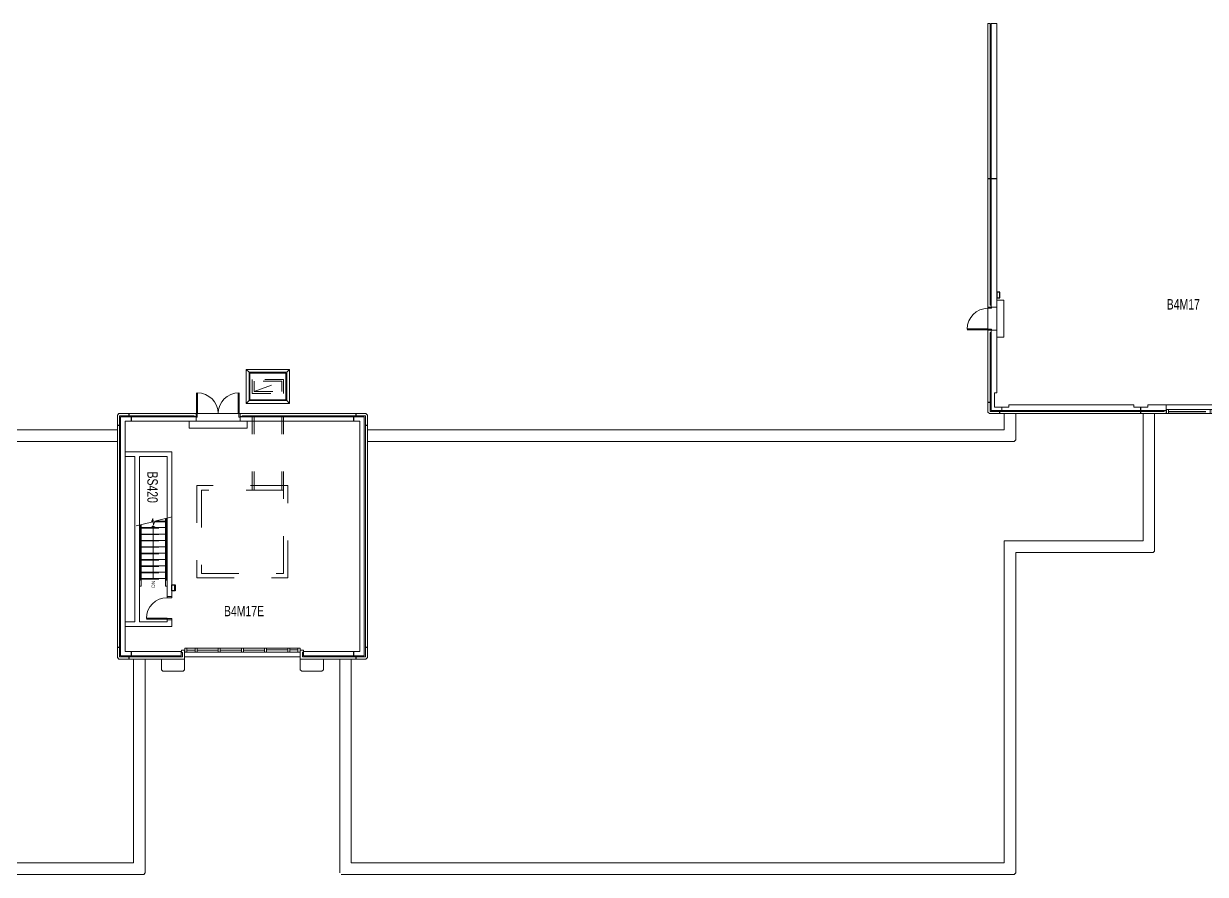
# Model space of a CAD drawing. Header units: inches. Extents: x 1097 to 10841, y 897 to 6841.
# Drawn here: x 6735 to 8776, y 897 to 2366 of the extents above; entities that cross this region are included whole.
import ezdxf
from ezdxf.enums import TextEntityAlignment as Align

# ---------------------------------------------------------------- set-up
doc = ezdxf.new("R2010")
doc.units = ezdxf.units.IN
doc.header["$MEASUREMENT"] = 0
for name, pattern in [('DGN2', [128.991752, 64.495876, -64.495876]), ('DGN4', [257.983504, 128.991752, -64.495876, 0, -64.495876]), ('DGN5', [96.743814, 32.247938, -64.495876])]:
    doc.linetypes.add(name, pattern=pattern)
doc.layers.get('0').update_dxf_attribs({"lineweight": 18})
for name, color, linetype, lineweight, true_color in [('Level 15', 7, 'Continuous', 18, 0xfefefe), ('Level 16', 7, 'Continuous', 18, 0xfefefe), ('Level 20', 7, 'Continuous', 18, 0xfefefe), ('Level 22', 7, 'Continuous', 18, 0xfefefe), ('Level 23', 7, 'Continuous', 18, 0xfefefe), ('Level 25', 7, 'Continuous', 18, 0xfefefe), ('Level 26', 7, 'Continuous', 18, 0xfefefe), ('Level 40', 7, 'Continuous', 18, 0xfefefe), ('Level 48', 7, 'Continuous', 18, 0xfefefe), ('Level 54', 7, 'Continuous', 18, 0xfefefe), ('Level 57', 7, 'Continuous', 18, 0xfefefe)]:
    doc.layers.add(name, color=color, linetype=linetype, lineweight=lineweight, true_color=true_color)
doc.styles.add('Styledgn000', font='dgn000.shx')
doc.styles.add('Styledgn001', font='dgn001.shx')

# ---------------------------------------------------------------- blocks, each defined once
blk = doc.blocks.new('WINLOU3')
at = {"layer": 'Level 15', "color": 30, "linetype": 'Continuous', "lineweight": 0, "true_color": 0xf26432}
blk.add_line((0, 0), (-80, 0), dxfattribs=at)
at = {"layer": 'Level 16', "color": 163, "linetype": 'Continuous', "lineweight": 0, "true_color": 0x5587b9}
for p, q in [((-76, -8.25025), (-4, -8.25025)), ((-76, -15.25025), (-4, -15.25025))]:
    blk.add_line(p, q, dxfattribs=at)
at = {"layer": 'Level 16', "color": 163, "linetype": 'DGN2', "lineweight": 30, "true_color": 0x5587b9}
blk.add_line((-76, -11.75025), (-4, -11.75025), dxfattribs=at)
at = {"layer": 'Level 16', "color": 163, "linetype": 'Continuous', "lineweight": 13, "true_color": 0x5587b9}
for points in [[(-76, -15.25025), (-76, -8.25025), (-79.5, -8.25025), (-79.5, -15.25025), (-76, -15.25025)], [(-0.5, -15.25025), (-0.5, -8.25025), (-4, -8.25025), (-4, -15.25025), (-0.5, -15.25025)]]:
    blk.add_lwpolyline(points, close=True, dxfattribs=at)
blk = doc.blocks.new('ASHNG3')
at = {"layer": 'Level 25', "color": 2, "linetype": 'Continuous', "lineweight": 40, "true_color": 0xffff00}
blk.add_line((-36, 0), (0, 0), dxfattribs=at)
at = {"layer": 'Level 25', "color": 2, "linetype": 'Continuous', "lineweight": 0, "true_color": 0xffff00}
blk.add_ellipse((0, 0), major_axis=(0, 36.000001), ratio=1, start_param=6.2831850163, end_param=7.8539812946, dxfattribs=at)
at = {"layer": 'Level 26', "color": 2, "linetype": 'Continuous', "lineweight": 13, "true_color": 0xffff00}
for points in [[(0, 38.000125), (0, 36), (6, 36), (6, 38.000125)], [(0, -1.999875), (0, 0.00025), (6, 0.00025), (6, -1.999875)]]:
    blk.add_lwpolyline(points, dxfattribs=at)
blk = doc.blocks.new('ASHNG4')
at = {"layer": 'Level 25', "color": 2, "linetype": 'Continuous', "lineweight": 40, "true_color": 0xffff00}
blk.add_line((-36, 0), (0, 0), dxfattribs=at)
at = {"layer": 'Level 25', "color": 2, "linetype": 'Continuous', "lineweight": 0, "true_color": 0xffff00}
blk.add_ellipse((0, 0), major_axis=(0, 36.000001), ratio=1, start_param=6.2831850163, end_param=7.8539812946, dxfattribs=at)
at = {"layer": 'Level 26', "color": 2, "linetype": 'Continuous', "lineweight": 13, "true_color": 0xffff00}
for points in [[(0, 38), (0, 36), (7.999875, 36), (7.999875, 38)], [(0, -1.999875), (0, 0.000125), (7.999875, 0.000125), (7.999875, -1.999875)]]:
    blk.add_lwpolyline(points, dxfattribs=at)
blk = doc.blocks.new('STRARR')
at = {"layer": 'Level 40', "color": 2, "linetype": 'Continuous', "lineweight": 30, "true_color": 0xffff00}
for q in [(-3.5355, -3.5355), (3.5355, -3.5355)]:
    blk.add_line((0, 0), q, dxfattribs=at)
blk = doc.blocks.new('ADBLE')
at = {"layer": 'Level 25', "color": 2, "linetype": 'Continuous', "lineweight": 40, "true_color": 0xffff00}
for p, q in [((0, 0), (0, 36)), ((72, 0), (72, 36))]:
    blk.add_line(p, q, dxfattribs=at)
at = {"layer": 'Level 25', "color": 2, "linetype": 'Continuous', "lineweight": 0, "true_color": 0xffff00}
for centre, major_axis, start_param, end_param in [((0, 0), (36, 0), 0, 1.570791), ((72, 0), (-36, 0), 4.712394, 6.283185)]:
    blk.add_ellipse(centre, major_axis=major_axis, ratio=1, start_param=start_param, end_param=end_param, dxfattribs=at)
at = {"layer": 'Level 26', "color": 2, "linetype": 'Continuous', "lineweight": 13, "true_color": 0xffff00}
for points in [[(-2, 0), (0, 0), (0, -6), (-2, -6)], [(74, 0), (72, 0), (72, -6), (74, -6)]]:
    blk.add_lwpolyline(points, dxfattribs=at)
blk = doc.blocks.new('FE')
at = {"layer": 'Level 54', "color": 30, "linetype": 'Continuous', "lineweight": 0, "true_color": 0xf26432}
blk.add_line((4.5, 5), (4.5, -5), dxfattribs=at)
at = {"layer": 'Level 54', "color": 30, "linetype": 'Continuous', "lineweight": 30, "true_color": 0xf26432}
blk.add_lwpolyline([(5.5, 5), (0, 5), (0, -5), (5.5, -5), (5.5, 5)], close=True, dxfattribs=at)
blk = doc.blocks.new('FEC')
at = {"layer": 'Level 54', "color": 30, "linetype": 'Continuous', "lineweight": 0, "true_color": 0xf26432}
blk.add_line((-1, -5), (-1, 5), dxfattribs=at)
at = {"layer": 'Level 54', "color": 30, "linetype": 'Continuous', "lineweight": 30, "true_color": 0xf26432}
blk.add_lwpolyline([(0, -5), (-5.5, -5), (-5.5, 5), (0, 5), (0, -5)], close=True, dxfattribs=at)

msp = doc.modelspace()

# ---------------------------------------------------------------- linework, layer by layer
at = {"layer": 'Level 15', "color": 30, "linetype": 'Continuous', "lineweight": 13, "true_color": 0xf26432}
for p, q in [((8400.54375, 2098.794), (8400.54375, 2366.294)), ((8400.54375, 2366.294), (8404.16875, 2366.294)), ((8404.16875, 2098.794), (8404.16875, 2366.294)), ((8406.16875, 2366.294), (8406.16875, 2098.794)), ((8415.79375, 2366.294), (8406.16875, 2366.294)), ((8415.79375, 2366.294), (8415.79375, 2098.794)), ((8404.16875, 2098.794), (8400.54375, 2098.794)), ((8400.54375, 1876.544), (8400.54375, 2098.294)), ((8400.54375, 2098.294), (8404.16875, 2098.294)), ((8404.16875, 1880.169125), (8404.16875, 2098.294)), ((8415.79375, 2098.794), (8406.16875, 2098.794)), ((8406.16875, 2098.294), (8406.16875, 1876.544)), ((8415.79375, 2098.294), (8406.16875, 2098.294)), ((8415.79375, 2098.294), (8415.79375, 1876.544)), ((8404.16875, 1880.169125), (8405.79375, 1880.169125)), ((8405.79375, 1880.169125), (8405.79375, 1876.544)), ((8400.54375, 1876.544), (8405.79375, 1876.544)), ((8406.16875, 1876.544), (8415.79375, 1876.544)), ((8400.54375, 1712.294), (8400.54375, 1836.544)), ((8400.54375, 1836.544), (8405.79375, 1836.544)), ((8404.16875, 1712.294), (8404.16875, 1832.919)), ((8404.16875, 1832.919), (8405.79375, 1832.919)), ((8405.79375, 1836.544), (8405.79375, 1832.919)), ((8406.16875, 1836.544), (8415.79375, 1836.544)), ((8406.16875, 1836.544), (8406.16875, 1728.544)), ((8415.79375, 1836.544), (8415.79375, 1728.544)), ((8406.16875, 1698.169), (8406.16875, 1728.544)), ((8411.79375, 1703.794), (8411.79375, 1728.544)), ((8415.79375, 1728.544), (8411.79375, 1728.544)), ((8404.16875, 1712.294), (8400.54375, 1712.294)), ((8404.16875, 1711.794), (8400.54375, 1711.794)), ((8400.54375, 1695.169), (8400.54375, 1711.794)), ((8403.16875, 1692.544), (8400.54375, 1695.169)), ((8404.16875, 1696.169), (8404.16875, 1711.794)), ((8420.29375, 1696.169), (8404.16875, 1696.169)), ((8424.29375, 1698.169), (8406.16875, 1698.169)), ((8424.29375, 1703.794), (8411.79375, 1703.794)), ((8420.29375, 1696.169), (8420.29375, 1692.544)), ((8420.79375, 1696.169), (8420.79375, 1692.544)), ((8664.29375, 1696.169), (8420.79375, 1696.169)), ((8424.29375, 1703.794), (8424.29375, 1698.169)), ((8424.79375, 1703.794), (8424.79375, 1698.169)), ((8436.54375, 1703.794), (8424.79375, 1703.794)), ((8436.54375, 1698.169), (8424.79375, 1698.169)), ((8652.54375, 1707.794125), (8436.54375, 1707.794125)), ((8436.54375, 1703.794), (8436.54375, 1707.794125)), ((8652.54375, 1698.169), (8436.54375, 1698.169)), ((8652.54375, 1703.794), (8652.54375, 1707.794)), ((8652.54375, 1703.794), (8664.29375, 1703.794)), ((8652.54375, 1698.169), (8664.29375, 1698.169)), ((8664.29375, 1703.794), (8664.29375, 1698.169)), ((8664.29375, 1696.169), (8664.29375, 1692.544)), ((8676.54375, 1703.794), (8664.79375, 1703.794)), ((8664.79375, 1698.169), (8664.79375, 1703.794)), ((8676.54375, 1698.169), (8664.79375, 1698.169)), ((8664.79375, 1696.169), (8664.79375, 1692.544)), ((8704.918625, 1696.169), (8664.79375, 1696.169)), ((8708.54375, 1707.794125), (8676.54375, 1707.794125)), ((8676.54375, 1703.794), (8676.54375, 1707.794)), ((8708.54375, 1698.169), (8676.54375, 1698.169)), ((8704.918625, 1697.794), (8704.918625, 1696.169)), ((8708.54375, 1697.794), (8704.918625, 1697.794)), ((8708.54375, 1698.169), (8708.54375, 1707.794125)), ((8708.54375, 1697.794), (8708.54375, 1692.544)), ((6896.544, 1689.919), (6899.169, 1692.544)), ((6896.544, 1672.794), (6896.544, 1689.919)), ((6916.294, 1692.544), (6899.169, 1692.544)), ((6916.294, 1688.919), (6900.169125, 1688.919)), ((6900.169125, 1672.794), (6900.169125, 1688.919)), ((6902.16925, 1274.16925), (6902.16925, 1686.919)), ((6902.16925, 1686.919), (6920.294, 1686.919)), ((6909.79425, 1281.79425), (6909.79425, 1679.293875)), ((6909.79425, 1679.293875), (6920.294, 1679.293875)), ((6916.294, 1692.544), (6916.294, 1688.919)), ((6916.794, 1692.544), (6916.794, 1688.919)), ((7032.544, 1692.544), (6916.794, 1692.544)), ((7028.919, 1688.919), (6916.794, 1688.919)), ((6920.294, 1679.294), (6920.294, 1686.919)), ((6920.794, 1679.294), (6920.794, 1686.919)), ((6920.794, 1686.919), (7032.544, 1686.919)), ((6920.794, 1679.293875), (7032.544, 1679.293875)), ((7028.919, 1687.294), (7028.919, 1688.919)), ((7028.919, 1687.294), (7032.544, 1687.294)), ((7032.544, 1687.294), (7032.544, 1692.544)), ((7032.544, 1686.919), (7032.544, 1679.293875)), ((7108.533, 1687.294), (7108.533, 1692.544)), ((7108.533, 1692.544), (7308.294, 1692.544)), ((7108.533, 1687.294), (7112.158125, 1687.294)), ((7304.294, 1686.919), (7108.544, 1686.919)), ((7108.544, 1679.294), (7108.544, 1686.919)), ((7304.294, 1679.294), (7108.544, 1679.294)), ((7112.158125, 1687.294), (7112.158125, 1688.919)), ((7112.158125, 1688.919), (7308.294, 1688.919)), ((7304.294, 1686.919), (7304.294, 1679.294)), ((7304.794, 1686.919), (7304.794, 1679.294)), ((7322.919125, 1686.919), (7304.794, 1686.919)), ((7315.294, 1679.294), (7304.794, 1679.294)), ((7308.294, 1688.919), (7308.294, 1692.544)), ((7308.794, 1688.919), (7308.794, 1692.544)), ((7308.794, 1692.544), (7325.919, 1692.544)), ((7308.794, 1688.919), (7324.919, 1688.919)), ((7315.294, 1281.79425), (7315.294, 1679.294)), ((7322.919125, 1274.16925), (7322.919125, 1686.919)), ((7324.919, 1672.794), (7324.919, 1688.919)), ((7325.919, 1692.544), (7328.544, 1689.919)), ((7328.544, 1672.794), (7328.544, 1689.919)), ((8420.29375, 1692.544), (8403.16875, 1692.544)), ((8664.29375, 1692.544), (8420.79375, 1692.544)), ((8708.54375, 1692.544), (8664.79375, 1692.544)), ((6896.544, 1288.794), (6896.544, 1672.294)), ((6896.544, 1672.294), (6900.169125, 1672.294)), ((6900.169125, 1672.794), (6896.544125, 1672.794)), ((6900.169125, 1288.794), (6900.169125, 1672.294)), ((7328.544, 1672.794), (7324.919, 1672.794)), ((7324.919, 1288.794125), (7324.919, 1672.294)), ((7324.919, 1672.294), (7328.544, 1672.294)), ((7328.544, 1288.794), (7328.544, 1672.294)), ((6896.544, 1288.794), (6900.169125, 1288.794)), ((6896.544, 1288.294), (6896.544, 1271.169)), ((6900.169125, 1288.294), (6896.544, 1288.294)), ((6900.169125, 1288.294), (6900.169125, 1272.169125)), ((7324.919, 1288.794125), (7328.544, 1288.794)), ((7324.919, 1272.169125), (7324.919, 1288.294125)), ((7324.919, 1288.294125), (7328.544, 1288.294)), ((7328.544, 1271.169), (7328.544, 1288.294)), ((6896.544, 1271.169), (6899.169, 1268.544)), ((6899.169, 1268.544), (6916.294, 1268.544)), ((6900.169125, 1272.169125), (6916.294, 1272.169125)), ((6920.294, 1274.16925), (6902.16925, 1274.16925)), ((6920.294, 1281.79425), (6909.79425, 1281.79425)), ((6916.294, 1272.169125), (6916.294, 1268.544)), ((6916.794, 1272.169125), (7008.919, 1272.169125)), ((6916.794, 1272.169125), (6916.794, 1268.544)), ((6916.794, 1268.544), (7012.544, 1268.544)), ((6920.294, 1281.79425), (6920.294, 1274.16925)), ((6920.794, 1281.79425), (6920.794, 1274.16925)), ((7006.794, 1281.79425), (6920.794, 1281.79425)), ((7006.794, 1274.16925), (6920.794, 1274.16925)), ((7006.794, 1274.16925), (7006.794, 1281.79425)), ((7012.544, 1283.7465), (7007.294, 1283.7465)), ((7007.294, 1280.1215), (7007.294, 1283.7465)), ((7008.919, 1280.1215), (7007.294, 1280.1215)), ((7008.919, 1272.169125), (7008.919, 1280.1215)), ((7012.544, 1268.544), (7012.544, 1283.7465)), ((7217.783125, 1283.79425), (7212.533, 1283.79425)), ((7212.533, 1283.79425), (7212.533, 1268.544)), ((7212.533, 1268.544), (7308.294, 1268.544)), ((7217.783125, 1280.16925), (7216.158125, 1280.16925)), ((7216.158125, 1280.16925), (7216.158125, 1272.169125)), ((7216.158125, 1272.169125), (7308.294, 1272.169125)), ((7217.783125, 1280.16925), (7217.783125, 1283.79425)), ((7304.294, 1281.79425), (7218.283125, 1281.79425)), ((7218.283125, 1274.16925), (7218.283125, 1281.79425)), ((7304.294, 1274.16925), (7218.283125, 1274.16925)), ((7304.294, 1281.79425), (7304.294, 1274.16925)), ((7304.794, 1281.79425), (7304.794, 1274.16925)), ((7315.294, 1281.79425), (7304.794, 1281.79425)), ((7322.919125, 1274.16925), (7304.794, 1274.16925)), ((7308.294, 1272.169125), (7308.294, 1268.544)), ((7308.794, 1272.169125), (7324.919, 1272.169125)), ((7308.794, 1272.169125), (7308.794, 1268.544)), ((7308.794, 1268.544), (7325.919, 1268.544)), ((7325.919, 1268.544), (7328.544, 1271.169))]:
    msp.add_line(p, q, dxfattribs=at)
at = {"layer": 'Level 15', "color": 30, "linetype": 'Continuous', "lineweight": 0, "true_color": 0xf26432}
msp.add_line((7212.533, 1272.544), (7012.544, 1272.544), dxfattribs=at)
for points in [[(6972.544, 1268.544), (6972.544, 1250.169), (6975.169, 1247.544), (7009.919, 1247.544), (7012.544, 1250.169), (7012.544, 1268.544)], [(7212.533, 1268.544), (7212.533, 1250.169), (7215.158, 1247.544), (7249.908, 1247.544), (7252.533, 1250.169), (7252.533, 1268.544)]]:
    msp.add_lwpolyline(points, dxfattribs=at)
at = {"layer": 'Level 16', "color": 163, "linetype": 'Continuous', "lineweight": 0, "true_color": 0x5587b9}
for p, q in [((7208.533, 1287.544), (7016.544, 1287.544)), ((7016.544, 1280.544), (7208.533, 1280.544))]:
    msp.add_line(p, q, dxfattribs=at)
at = {"layer": 'Level 16', "color": 163, "linetype": 'Continuous', "lineweight": 13, "true_color": 0x5587b9}
for p, q in [((7016.544, 1284.044), (7030.794, 1284.044)), ((7034.294, 1284.044), (7070.794, 1284.044)), ((7074.294, 1284.044), (7110.794, 1284.044)), ((7114.294, 1284.044), (7150.794, 1284.044)), ((7154.294, 1284.544), (7190.794, 1284.544)), ((7194.294, 1284.544), (7208.533, 1284.544))]:
    msp.add_line(p, q, dxfattribs=at)
for points in [[(7016.544, 1287.544), (7016.544, 1280.544), (7013.044, 1280.544), (7013.044, 1287.544), (7016.544, 1287.544)], [(7034.294, 1287.544), (7034.294, 1280.544), (7030.794, 1280.544), (7030.794, 1287.544), (7034.294, 1287.544)], [(7074.294, 1287.544), (7074.294, 1280.544), (7070.794, 1280.544), (7070.794, 1287.544), (7074.294, 1287.544)], [(7114.294, 1287.544), (7114.294, 1280.544), (7110.794, 1280.544), (7110.794, 1287.544), (7114.294, 1287.544)], [(7150.794, 1287.544), (7150.794, 1280.544), (7154.294, 1280.544), (7154.294, 1287.544), (7150.794, 1287.544)], [(7190.794, 1287.544), (7190.794, 1280.544), (7194.294, 1280.544), (7194.294, 1287.544), (7190.794, 1287.544)], [(7212.033, 1287.544), (7212.033, 1280.544), (7208.533, 1280.544), (7208.533, 1287.544), (7212.033, 1287.544)]]:
    msp.add_lwpolyline(points, close=True, dxfattribs=at)
at = {"layer": 'Level 20', "color": 3, "linetype": 'Continuous', "lineweight": 0, "true_color": 0x00ff00}
for p, q in [((8427.79375, 1888.544), (8415.79375, 1888.544)), ((8427.79375, 1824.544), (8427.79375, 1888.544)), ((8400.544, 1836.544), (8400.544, 1876.544)), ((8415.79375, 1836.544), (8415.79375, 1876.544)), ((8427.79375, 1824.544), (8415.79375, 1824.544)), ((7020.544, 1667.293875), (7020.544, 1679.293875)), ((7032.544, 1692.544), (7108.533, 1692.544)), ((7032.544, 1679.293875), (7108.544, 1679.294)), ((7120.544, 1667.294), (7120.544, 1679.294)), ((7020.544, 1667.293875), (7120.544, 1667.294)), ((6981.044, 1405.044), (6981.044, 1511.56875)), ((6934.544125, 1405.044), (6934.544125, 1507.044)), ((6936.044125, 1405.044), (6936.044125, 1500.5235)), ((6936.044125, 1495.544), (6981.044125, 1495.544)), ((6955.93175, 1506.544), (6958.255375, 1506.544)), ((6961.22, 1506.544), (6981.044125, 1506.544)), ((6936.044125, 1484.544), (6981.044125, 1484.544)), ((6936.044125, 1473.544), (6981.044125, 1473.544)), ((6936.044125, 1462.544), (6981.044125, 1462.544)), ((6936.044125, 1451.544), (6981.044125, 1451.544)), ((6936.044125, 1440.544), (6981.044125, 1440.544)), ((6936.044125, 1429.544), (6981.044125, 1429.544)), ((6936.044125, 1418.544), (6981.044125, 1418.544)), ((6936.044125, 1405.044), (6934.544125, 1405.044)), ((6936.044125, 1407.544), (6981.044125, 1407.544)), ((6981.044, 1405.044), (6982.543875, 1405.044))]:
    msp.add_line(p, q, dxfattribs=at)
at = {"layer": 'Level 20', "color": 2, "linetype": 'Continuous', "lineweight": 0, "true_color": 0xffff00}
for p, q in [((6934.544125, 1613.544), (6934.544125, 1445.544)), ((6982.544125, 1613.544), (6982.544125, 1445.544))]:
    msp.add_line(p, q, dxfattribs=at)
at = {"layer": 'Level 20', "color": 3, "linetype": 'DGN4', "lineweight": 13, "true_color": 0x00ff00}
for p, q in [((6979.544, 1394.544), (6979.544, 1511.200625)), ((6937.544, 1394.544), (6937.544, 1500.891625)), ((6937.544, 1394.544), (6934.544, 1394.544)), ((6979.544, 1394.544), (6982.544, 1394.544))]:
    msp.add_line(p, q, dxfattribs=at)
at = {"layer": 'Level 20', "color": 3, "linetype": 'DGN5', "lineweight": 0, "true_color": 0x00ff00}
for p, q in [((6936.044125, 1494.544), (6981.044125, 1494.544)), ((6955.57675, 1505.544), (6958.410125, 1505.544)), ((6960.868625, 1505.544), (6981.044125, 1505.544)), ((6936.044125, 1483.544), (6981.044125, 1483.544)), ((6936.044125, 1472.544), (6981.044125, 1472.544)), ((6936.044125, 1461.544), (6981.044125, 1461.544)), ((6936.044125, 1450.544), (6981.044125, 1450.544)), ((6936.044125, 1439.544), (6981.044125, 1439.544)), ((6936.044125, 1428.544), (6981.044125, 1428.544)), ((6936.044125, 1417.544), (6981.044125, 1417.544)), ((6936.044125, 1406.544), (6981.044125, 1406.544))]:
    msp.add_line(p, q, dxfattribs=at)
at = {"layer": 'Level 20', "color": 7, "linetype": 'Continuous', "lineweight": 0, "true_color": 0xfefefe}
msp.add_lwpolyline([(6928.900125, 1498.77), (6955.488875, 1505.29625), (6957.54975, 1511.1025), (6959.162, 1500.686875), (6961.281125, 1506.718), (6991.086125, 1514.033625)], dxfattribs=at)
at = {"layer": 'Level 22', "color": 120, "linetype": 'Continuous', "lineweight": 0, "true_color": 0x00ffcd}
for p, q in [((7124.044, 1764.044), (7119.044, 1769.044)), ((7189.044, 1764.044), (7194.044, 1769.044)), ((7124.044, 1715.044), (7119.044, 1710.044)), ((7189.044, 1715.044), (7194.044, 1710.044))]:
    msp.add_line(p, q, dxfattribs=at)
at = {"layer": 'Level 22', "color": 120, "linetype": 'DGN5', "lineweight": 0, "true_color": 0x00ffcd}
for p, q in [((7132.544, 1730.544), (7180.544, 1748.544)), ((7129.544, 1560.544125), (7129.544, 1727.544)), ((7132.544, 1560.544125), (7132.544, 1727.544)), ((7180.544, 1560.544125), (7180.544, 1727.544)), ((7183.544, 1560.544125), (7183.544, 1727.544))]:
    msp.add_line(p, q, dxfattribs=at)
at = {"layer": 'Level 22', "color": 120, "linetype": 'Continuous', "lineweight": 0, "true_color": 0x00ffcd}
for points in [[(7119.044, 1710.044), (7194.044, 1710.044), (7194.044, 1769.044), (7119.044, 1769.044), (7119.044, 1710.044)], [(7124.044, 1715.044), (7189.044, 1715.044), (7189.044, 1764.044), (7124.044, 1764.044), (7124.044, 1715.044)], [(7125.544, 1716.544), (7187.544, 1716.544), (7187.544, 1762.544), (7125.544, 1762.544), (7125.544, 1716.544)]]:
    msp.add_lwpolyline(points, close=True, dxfattribs=at)
at = {"layer": 'Level 22', "color": 120, "linetype": 'DGN5', "lineweight": 0, "true_color": 0x00ffcd}
for points in [[(7183.544, 1751.544), (7129.544, 1751.544), (7129.544, 1727.544), (7183.544, 1727.544), (7183.544, 1751.544)], [(7180.544, 1748.544), (7132.544, 1748.544), (7132.544, 1730.544), (7180.544, 1730.544), (7180.544, 1748.544)]]:
    msp.add_lwpolyline(points, close=True, dxfattribs=at)
at = {"layer": 'Level 23', "color": 2, "linetype": 'Continuous', "lineweight": 13, "true_color": 0xffff00}
for p, q in [((6910.16925, 1626.544125), (6990.54425, 1626.544125)), ((6910.16925, 1626.544125), (6910.16925, 1618.544)), ((6910.16925, 1618.544), (6926.544125, 1618.544)), ((6926.544125, 1332.544), (6926.544125, 1618.544)), ((6934.544125, 1332.544), (6934.544125, 1618.544)), ((6982.544125, 1618.544), (6934.544125, 1618.544)), ((6982.544125, 1376.544), (6982.544125, 1618.544)), ((6990.54425, 1376.544), (6990.54425, 1626.544125)), ((6990.544375, 1394.543875), (6990.54425, 1389.543875)), ((6982.544125, 1376.544), (6990.54425, 1376.544)), ((6910.16925, 1332.544), (6926.544125, 1332.544)), ((6910.16925, 1332.544), (6910.16925, 1324.543875)), ((6982.544125, 1332.544), (6934.544125, 1332.544)), ((6982.544125, 1332.544), (6982.544125, 1336.544)), ((6982.544125, 1336.544), (6990.54425, 1336.544)), ((6990.54425, 1324.543875), (6990.54425, 1336.544)), ((6910.16925, 1324.543875), (6990.54425, 1324.543875))]:
    msp.add_line(p, q, dxfattribs=at)
at = {"layer": 'Level 23', "color": 2, "linetype": 'DGN2', "lineweight": 0, "true_color": 0xffff00}
for points in [[(7033.919, 1408.919), (7191.169, 1408.919), (7191.169, 1568.169125), (7033.919, 1568.169125), (7033.919, 1408.919)], [(7041.544, 1416.544), (7183.544, 1416.544), (7183.544, 1560.544125), (7041.544, 1560.544125), (7041.544, 1416.544)]]:
    msp.add_lwpolyline(points, close=True, dxfattribs=at)
at = {"layer": 'Level 40', "color": 2, "linetype": 'Continuous', "lineweight": 13, "true_color": 0xffff00}
msp.add_line((6958.544, 1406.544125), (6958.544, 1498.90125), dxfattribs=at)
at = {"layer": 'Level 57', "color": 30, "linetype": 'Continuous', "lineweight": 13, "true_color": 0xf26432}
for p, q in [((8428.544, 1664.544), (8428.544, 1692.544)), ((8448.544, 1647.169), (8448.544, 1692.544)), ((8668.544125, 1472.544), (8668.544125, 1692.544)), ((8688.544125, 1455.169), (8688.544125, 1692.544)), ((6896.544, 1664.544), (5796.543, 1664.544)), ((7328.544, 1664.544), (8428.544, 1664.544)), ((6896.544, 1644.544), (5779.169, 1644.544)), ((7328.544, 1644.544), (8445.919, 1644.544)), ((8445.919, 1644.544), (8448.544, 1647.169)), ((8428.54325, 916.544), (8428.54325, 1472.544)), ((8428.54325, 1472.544), (8668.544125, 1472.544)), ((8448.54325, 899.169), (8448.54325, 1452.544)), ((8448.54325, 1452.544), (8685.919125, 1452.544)), ((8685.919125, 1452.544), (8688.544125, 1455.169)), ((6924.54325, 916.544), (6924.54325, 1268.544)), ((6944.54325, 899.169), (6944.54325, 1268.544)), ((7280.54475, 1268.544), (7280.54475, 899.169)), ((7300.54475, 1268.544), (7300.54475, 916.544)), ((5796.54475, 916.544), (6924.54325, 916.544)), ((6941.91825, 896.544), (6944.54325, 899.169)), ((7300.54475, 916.544), (8428.54325, 916.544)), ((8445.91825, 896.544), (8448.54325, 899.169)), ((5779.16975, 896.544), (6941.91825, 896.544)), ((7283.16975, 896.544), (8445.91825, 896.544))]:
    msp.add_line(p, q, dxfattribs=at)

# ---------------------------------------------------------------- block references
at = {"color": 7, "linetype": 'Continuous', "lineweight": 0, "true_color": 0xfefefe}
for name, p in [('FE', (8415.79375, 1897.5035)), ('ASHNG3', (8400.544, 1838.543875)), ('ADBLE', (7034.544, 1692.544)), ('STRARR', (6958.544, 1498.90125)), ('FEC', (6996.044, 1391.544)), ('ASHNG4', (6982.544125, 1338.544))]:
    msp.add_blockref(name, p, dxfattribs=at)
at = {"color": 30, "linetype": 'Continuous', "lineweight": 13, "true_color": 0xf26432}
msp.add_blockref('WINLOU3', (8788.54375, 1707.79425), dxfattribs=at)

# ---------------------------------------------------------------- texts
at = {"layer": 'Level 40', "color": 2, "linetype": 'Continuous', "lineweight": 13, "true_color": 0xffff00, "style": 'Styledgn000'}
msp.add_text('DN', height=5.9999963, rotation=90, dxfattribs=at).set_placement((6958.544002, 1403.638041), align=Align.MIDDLE_RIGHT)
at = {"layer": 'Level 48', "color": 3, "linetype": 'Continuous', "lineweight": 13, "true_color": 0x00ff00, "style": 'Styledgn001', "width": 0.75}
for s, p in [('B4M17', (8709.43625, 1890.358875)), ('B4M17E', (7080.6815, 1360.4405))]:
    msp.add_text(s, height=18, dxfattribs=at).set_placement(p, align=Align.TOP_LEFT)
msp.add_text('BS420', height=17.9999977, rotation=270, dxfattribs=at).set_placement((6966.292623, 1592.530625), align=Align.TOP_LEFT)

doc.saveas('drawing.dxf')
